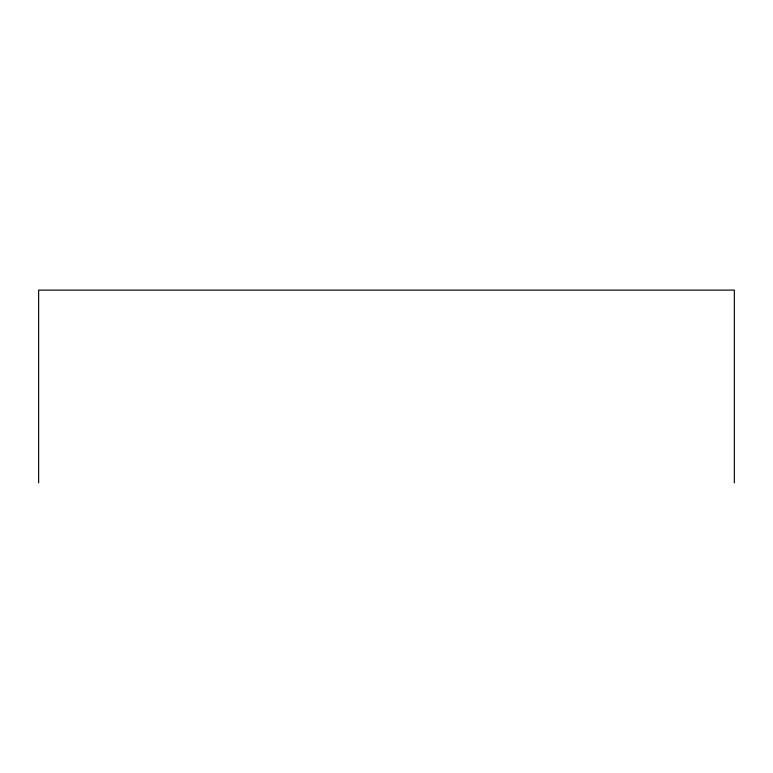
<?xml version="1.0" encoding="UTF-8"?>
<svg xmlns="http://www.w3.org/2000/svg" width="773" height="773" viewBox="0 0 773 773"><rect width="100%" height="100%" fill="white"/><g stroke="black" fill="none" stroke-linecap="round" stroke-linejoin="round"><path stroke-width="1.16" d="M734.35 482.893L734.35 290.107L38.65 290.107L38.65 482.893"/></g></svg>
